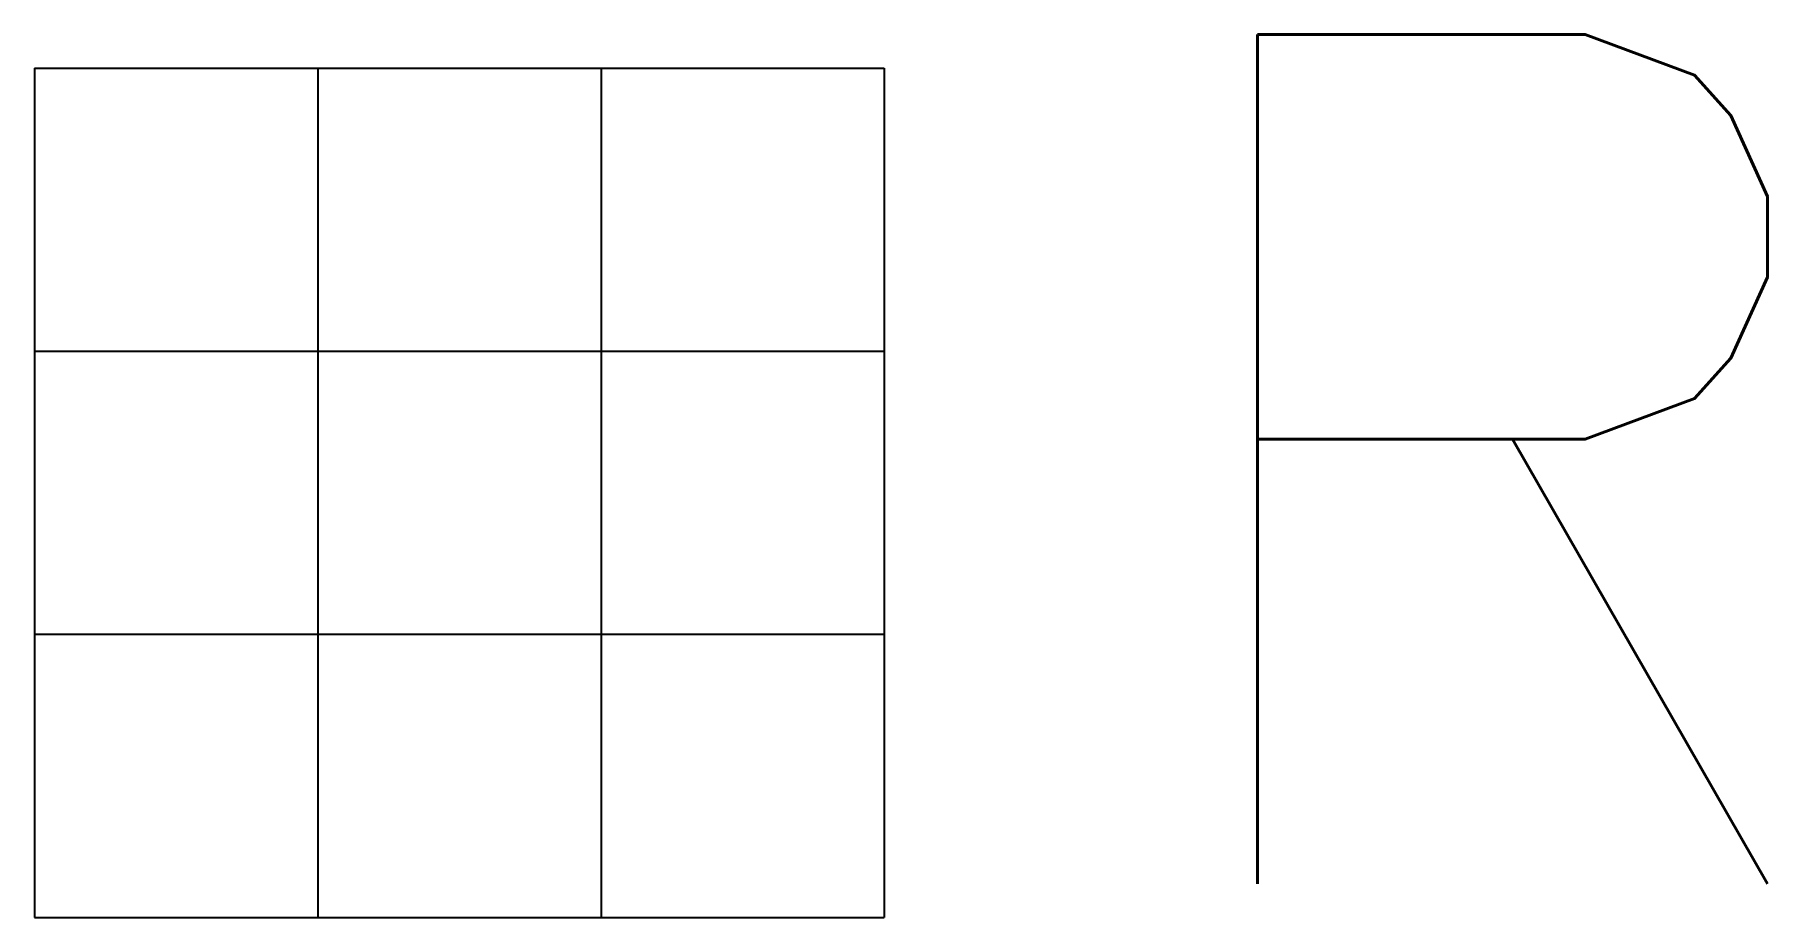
# Model space of a CAD drawing. Header units: millimetres. Extents: x -10193.96 to -10193.552, y -369.166 to -368.958.
import ezdxf

# ---------------------------------------------------------------- set-up
doc = ezdxf.new("R2010")
doc.units = ezdxf.units.MM
doc.header["$LTSCALE"] = 10
doc.layers.add('Tub_esgoto_símbolos', color=2, linetype='Continuous')
doc.styles.add('r80', font='romans.shx')

msp = doc.modelspace()

# ---------------------------------------------------------------- linework, layer by layer
at = {"layer": 'Tub_esgoto_símbolos'}
for p, q in [((-10193.95966, -368.96589), (-10193.95966, -369.16589)), ((-10193.95966, -368.96589), (-10193.75966, -368.96589)), ((-10193.75966, -368.96589), (-10193.75966, -369.16589)), ((-10193.95966, -369.16589), (-10193.75966, -369.16589))]:
    msp.add_line(p, q, dxfattribs=at)
at = {"layer": 'Tub_esgoto_símbolos', "color": 1}
for p, q in [((-10193.89299, -368.96589), (-10193.89299, -369.16589)), ((-10193.82633, -368.96589), (-10193.82633, -369.16589)), ((-10193.95966, -369.03256), (-10193.75966, -369.03256)), ((-10193.95966, -369.09923), (-10193.75966, -369.09923))]:
    msp.add_line(p, q, dxfattribs=at)

# ---------------------------------------------------------------- texts
at = {"layer": 'Tub_esgoto_símbolos', "color": 1, "style": 'r80'}
msp.add_text('R', height=0.2, dxfattribs=at).set_placement((-10193.70607, -369.15801))

doc.saveas('drawing.dxf')
